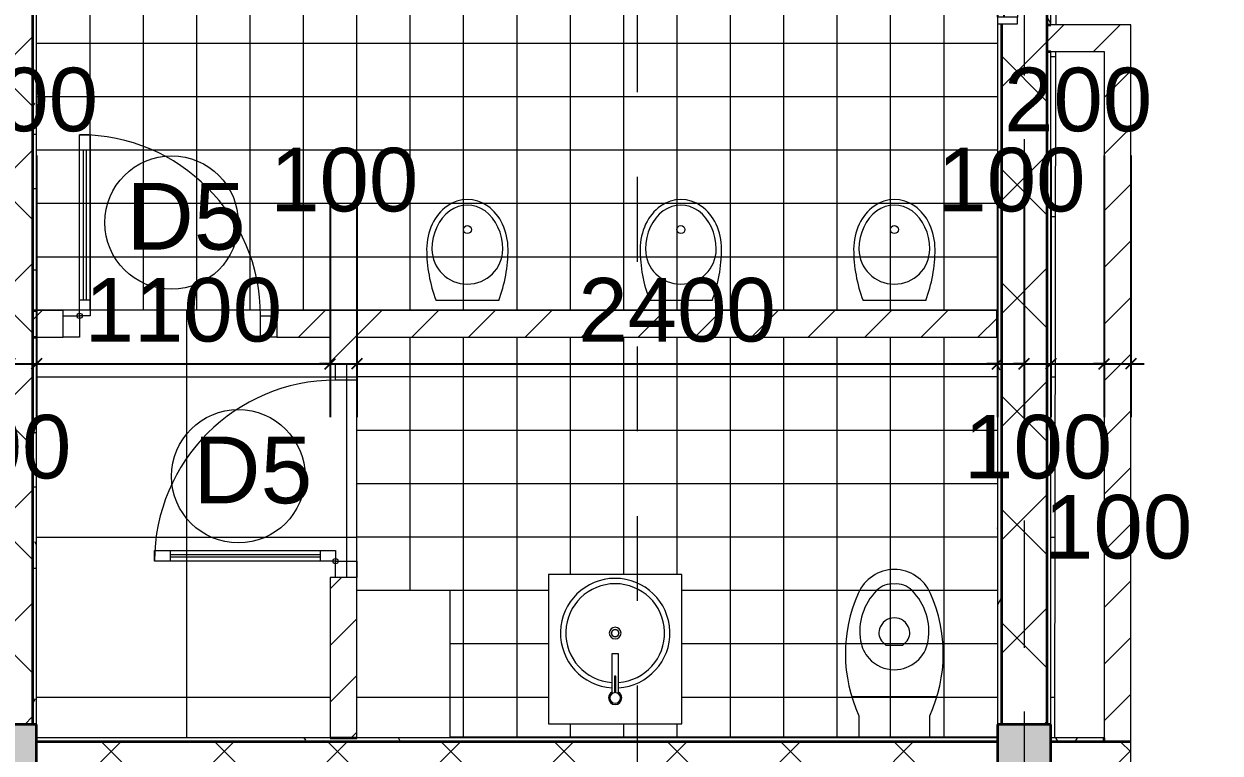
# Model space of a CAD drawing. Header units: millimetres. Extents: x -20510 to 108935, y -243239 to 20306.
# Drawn here: x 33402 to 37885, y -97158 to -94427 of the extents above; entities that cross this region are included whole.
import ezdxf

# ---------------------------------------------------------------- set-up
doc = ezdxf.new("R2010")
doc.units = ezdxf.units.MM
for name, pattern in [('Abgebrochen', [714.375, 476.25, -238.125]), ('Aligning Line', [635, 317.5, -317.5]), ('Hidden', [714.375, 476.25, -238.125])]:
    doc.linetypes.add(name, pattern=pattern)
for name, color, linetype, lineweight in [('A-ANNO-DIMS', 1, 'Continuous', 9), ('A-DOOR', 2, 'Continuous', 18), ('A-DOOR-IDEN', 3, 'Continuous', 9), ('A-FLOR', 7, 'Continuous', 9), ('A-FLOR-PATT', 8, 'Continuous', 9), ('A-GLAZ', 4, 'Continuous', 18), ('A-WALL', 7, 'Continuous', 25), ('A-WALL-PATT', 8, 'Continuous', 18), ('G-ANNO-SYMB', 6, 'Abgebrochen', 9), ('P-SANR-FIXT', 3, 'Continuous', 9), ('S-COLS', 7, 'Continuous', 25), ('S-GRID', 1, 'Continuous', 9)]:
    doc.layers.add(name, color=color, linetype=linetype, lineweight=lineweight)
doc.styles.add('Arial_2', font='arial.ttf', dxfattribs={"height": 300})
doc.styles.add('Arial_5', font='arial.ttf', dxfattribs={"height": 238.125})
doc.dimstyles.new('SecretInternalLinAngDimStyle5p4736185', dxfattribs={"dimscale": 304.8, "dimtxt": 242.94927, "dimasz": 0.130208, "dimexe": 0.656168, "dimexo": 0.0625, "dimgap": 0.260417, "dimtad": 1, "dimdec": 0, "dimrnd": 100, "dimzin": 0, "dimdsep": 46, "dimtxsty": 'Arial_5', "dimblk1": 'OBLIQUE', "dimblk2": 'OBLIQUE', "dimsah": 1, "dimcen": 0.09, "dimdle": 0.492126, "dimazin": 0, "dimtfac": 1, "dimtdec": 4, "dimtix": 1, "dimtmove": 0, "dimatfit": 3, "dimfxl": 2.624672, "dimfxlon": 1, "dimtvp": 1, "dimtolj": 1, "dimtzin": 0, "dimarcsym": 2})
doc.dimstyles.new('SecretInternalLinAngDimStyle5p4736185_1', dxfattribs={"dimscale": 304.8, "dimtxt": 242.94927, "dimasz": 0.130208, "dimexe": 0.656168, "dimexo": 0.0625, "dimgap": 0.260417, "dimtad": 1, "dimdec": 0, "dimrnd": 100, "dimzin": 0, "dimdsep": 46, "dimtxsty": 'Arial_5', "dimblk1": 'OBLIQUE', "dimblk2": 'OBLIQUE', "dimsah": 1, "dimcen": 0.09, "dimdle": 0.492126, "dimazin": 0, "dimtfac": 1, "dimtdec": 4, "dimtix": 1, "dimtmove": 2, "dimatfit": 3, "dimfxl": 2.624672, "dimfxlon": 1, "dimtvp": 1, "dimtolj": 1, "dimtzin": 0, "dimarcsym": 2})
pattern_1 = [(45, (0, -105000), (-106.066, 106.066), [])]
pattern_2 = [(0, (0, -105000), (406.4, 101.6), [33.528, -271.272, 33.528, -271.272, -1625.6]), (0, (0, -105000), (406.4, 101.6), [-609.6, 33.528, -576.072, 33.528, -271.272, -711.2]), (0, (0, -105000), (406.4, 101.6), [-1524, 33.528, -169.672, 33.528, -474.472]), (120, (152.4, -104949.2), (-291.18818, 301.15272), [33.528, -271.272, 33.528, -271.272, -1625.6]), (120, (152.4, -104949.2), (-291.18818, 301.15272), [-609.6, 33.528, -576.072, 33.528, -271.272, -711.2]), (120, (152.4, -104949.2), (-291.18818, 301.15272), [-1524, 33.528, -169.672, 33.528, -474.472]), (240, (203.2, -104746), (-115.21182, -402.75272), [33.528, -271.272, 33.528, -271.272, -1625.6]), (240, (203.2, -104746), (-115.21182, -402.75272), [-609.6, 33.528, -576.072, 33.528, -271.272, -711.2]), (240, (203.2, -104746), (-115.21182, -402.75272), [-1524, 33.528, -169.672, 33.528, -474.472])]
pattern_3 = [(45, (0, -105000), (-212.132, 212.132), []), (135, (0, -105000), (-212.132, -212.132), [])]

# ---------------------------------------------------------------- blocks, each defined once
blk = doc.blocks.new('CỬA 1 CÁNH EROWINDOW_có ô chết_ - D5_800x2200-2361260-04_MẶT BẰNG TẦNG 4')
at = {"layer": 'A-DOOR'}
for p, q in [((-339, 708), (-299, 708)), ((-339, 30), (-339, 708)), ((-299, 708), (-299, 650)), ((-299, 708), (-299, 30)), ((-299, 650), (-339, 650)), ((-324, 88), (-324, 650)), ((-314, 650), (-314, 88)), ((-299, 88), (-339, 88)), ((-400, -50), (-400, 30)), ((-400, 30), (-339, 30)), ((-339, 30), (-339, -50)), ((-299, 30), (-339, 30)), ((339, -50), (339, 30)), ((339, 30), (400, 30)), ((400, 30), (400, -50)), ((-339, -50), (-400, -50)), ((400, -50), (339, -50))]:
    blk.add_line(p, q, dxfattribs=at)
blk.add_circle((-339, 30), 10, dxfattribs=at)
blk.add_arc((-339, 30), 678, 0, 90, dxfattribs=at)
blk = doc.blocks.new('CUA SO2 CANH NHOM KINH CO O THOANG - 900X1900-2374971-04_MẶT BẰNG TẦNG 4')
at = {"layer": 'A-GLAZ', "lineweight": 9}
for p, q in [((-450, 100), (-475, 100)), ((-475, 100), (-475, 24)), ((-450, 24), (-450, 100)), ((475, 100), (450, 100)), ((450, 100), (450, 24)), ((475, 24), (475, 100)), ((-475, 24), (-450, 24)), ((450, 24), (-450, 24)), ((450, 24), (475, 24))]:
    blk.add_line(p, q, dxfattribs=at)
at = {"layer": 'A-GLAZ', "lineweight": 25}
for p, q in [((-374, 100), (-450, 100)), ((-374, 75), (-374, 100)), ((0, 100), (-76, 100)), ((-76, 100), (-76, 75)), ((76, 100), (0, 100)), ((0, 100), (0, 75)), ((0, 75), (0, 100)), ((76, 75), (76, 100)), ((450, 100), (374, 100)), ((374, 100), (374, 75)), ((-450, 75), (-374, 75)), ((-76, 75), (0, 75)), ((0, 75), (76, 75)), ((374, 75), (450, 75))]:
    blk.add_line(p, q, dxfattribs=at)
at = {"layer": 'A-GLAZ'}
for p, q in [((-374, 100), (-76, 100)), ((-374, 90), (-76, 90)), ((-374, 85), (-374, 90)), ((-76, 90), (-76, 85)), ((76, 100), (374, 100)), ((76, 90), (374, 90)), ((76, 85), (76, 90)), ((374, 90), (374, 85)), ((-76, 85), (-374, 85)), ((-76, 75), (-374, 75)), ((374, 85), (76, 85)), ((374, 75), (76, 75)), ((-76, 5), (-374, 5)), ((-374, 5), (-374, 0)), ((-374, 0), (-76, 0)), ((-76, 0), (-76, 5)), ((374, 5), (76, 5)), ((76, 5), (76, 0)), ((76, 0), (374, 0)), ((374, 0), (374, 5))]:
    blk.add_line(p, q, dxfattribs=at)
blk = doc.blocks.new('M_Concrete-Rectangular-Column - COT200X250-2391840-04_MẶT BẰNG TẦNG 4')
at = {"layer": 'S-COLS', "lineweight": 35}
blk.add_hatch(color=256, dxfattribs=at).paths.add_polyline_path([(100, -125), (100, 125), (-100, 125), (-100, -125)])
for p, q in [((100, 125), (-100, 125)), ((-100, 125), (-100, -125)), ((100, -125), (100, 125)), ((-100, -125), (100, -125))]:
    blk.add_line(p, q, dxfattribs=at)
blk = doc.blocks.new('xi bet 2 - 540 x 360mm-820673-04_MẶT BẰNG TẦNG 4')
at = {"layer": 'P-SANR-FIXT'}
for p, q in [((132.5, 0), (-132.5, 0)), ((-132.5, 0), (-132.5, -79.9)), ((132.5, -79.9), (132.5, 0)), ((-159.2, -150.5), (159.2, -150.5)), ((-43.1, -355.1), (-30.8, -342.8)), ((-30.8, -342.8), (30.8, -342.8)), ((30.8, -342.8), (43.1, -355.1))]:
    blk.add_line(p, q, dxfattribs=at)
for centre, radius, start, end in [((375, -312.7), 558.4, 155.3545, 203.7969), ((-375, -312.7), 558.4, 336.2031, 24.6455), ((0, -380.4), 128.2, 89.9985, 170.9061), ((0, -380.4), 128.2, 42.4453, 90.0015), ((0, -380.4), 128.2, 9.0939, 42.4453), ((-7.8, -390.5), 50, 135, 197.1865), ((7.8, -390.5), 50, 342.8171, 45), ((90.5, -394.9), 219.9, 170.9061, 224.3974), ((-90.5, -394.9), 219.9, 315.6026, 9.0939), ((0, -388.1), 58.1, 197.1865, 342.8171), ((1.4, -477.5), 150, 203.7969, 269.4689), ((-8.3, -491.7), 81.6, 224.3974, 275.8355), ((-1.4, -477.5), 150, 270.5311, 336.2031), ((8.3, -491.7), 81.6, 264.1645, 315.6026)]:
    blk.add_arc(centre, radius, start, end, dxfattribs=at)
blk = doc.blocks.new('tieu nam2 - tieu nam2-818435-04_MẶT BẰNG TẦNG 4')
at = {"layer": 'P-SANR-FIXT'}
blk.add_line((-117.4, -2.6), (117.4, -2.6), dxfattribs=at)
blk.add_circle((0, -268.3), 15, dxfattribs=at)
for centre, start, end in [((392.4, -195), 159.3261, 180), ((-392.4, -195), 360, 20.6739)]:
    blk.add_arc(centre, 544.9, start, end, dxfattribs=at)
for major_axis, ratio, start_param, end_param in [((-132.5, 0), 0.987707, 3.141593, 6.283185), ((0, 186.2), 0.819068, 1.570796, 4.712389), ((0, 165), 0.80303, 1.570796, 4.712389)]:
    blk.add_ellipse((0, -195), major_axis=major_axis, ratio=ratio, start_param=start_param, end_param=end_param, dxfattribs=at)
blk = doc.blocks.new('chau rua tay2 - chau rua tay2-V10-04_MẶT BẰNG TẦNG 4')
at = {"layer": 'P-SANR-FIXT'}
for p, q in [((274.8, 0), (-225.2, 0)), ((-225.2, 0), (-225.2, -560)), ((274.8, -560), (274.8, 0)), ((12.8, -112.3), (12.8, -263)), ((21.8, -116.1), (21.8, -179.3)), ((27.8, -179.3), (27.8, -116.1)), ((36.8, -263), (36.8, -112.3)), ((21.8, -179.3), (27.8, -179.3)), ((12.8, -263), (36.8, -263)), ((-225.2, -560), (274.8, -560))]:
    blk.add_line(p, q, dxfattribs=at)
blk.add_circle((24.8, -340), 13.7, dxfattribs=at)
for centre, radius, start, end in [((24.8, -97.3), 25, 360, 180), ((24.8, -97.3), 20, 360, 180), ((24.8, -97.3), 25, 180, 239.8364), ((24.8, -97.3), 20, 180, 360), ((24.8, -97.3), 25, 300.1636, 360), ((24.8, -340), 205, 93.5137, 86.7305), ((24.8, -340), 185, 93.8341, 86.2159), ((24.8, -340), 22, 360, 180), ((24.8, -340), 22, 180, 360), ((24.8, -340), 13.7, 0, 180), ((24.8, -340), 13.7, 180, 0)]:
    blk.add_arc(centre, radius, start, end, dxfattribs=at)
blk = doc.blocks.new('KÝ HIEU CUA ĐI - KÝ HIEU CUA ĐI-1233-04_MẶT BẰNG TẦNG 4')
at = {"layer": 'A-DOOR-IDEN'}
blk.add_circle((0.059, -0.208), 2.5, dxfattribs=at)
blk = doc.blocks.new('_Oblique')
at = {"color": 0, "linetype": 'ByBlock', "lineweight": -2}
blk.add_line((-0.5, -0.5), (0.5, 0.5), dxfattribs=at)
blk = doc.blocks.new('DIMBLOCK196-04_MẶT BẰNG TẦNG 4')
at = {"layer": 'A-ANNO-DIMS', "color": 0, "lineweight": -2, "transparency": 16777216}
for p, q in [((33250, -94919.1), (33250, -95900)), ((33350, -94919.1), (33350, -95900)), ((33250, -95700), (33210.3, -95700)), ((33250, -95700), (33350, -95700)), ((33350, -95700), (33389.7, -95700))]:
    blk.add_line(p, q, dxfattribs=at)
at = {"layer": 'Defpoints', "color": 0, "transparency": 16777216}
for p in [(33250, -94900), (33350, -94900), (33350, -95700)]:
    blk.add_point(p, dxfattribs=at)
at = {"layer": 'A-ANNO-DIMS', "color": 0, "lineweight": -2, "transparency": 16777216, "xscale": 39.6875, "yscale": 39.6875, "zscale": 39.6875}
blk.add_blockref('_Oblique', (33250, -95700), dxfattribs=at)
at = {"layer": 'A-ANNO-DIMS', "color": 0, "lineweight": -2, "transparency": 16777216, "xscale": 39.6875, "yscale": 39.6875, "zscale": 39.6875, "rotation": 180}
blk.add_blockref('_Oblique', (33350, -95700), dxfattribs=at)
at = {"layer": 'A-ANNO-DIMS', "color": 0, "transparency": 16777216, "insert": (33025.3, -95890.9), "char_height": 238.12, "width": 659.327, "attachment_point": 1, "line_spacing_factor": 0.941778, "style": 'Arial_5'}
blk.add_mtext('\\A1;100', dxfattribs=at)
blk = doc.blocks.new('DIMBLOCK197-04_MẶT BẰNG TẦNG 4')
at = {"layer": 'A-ANNO-DIMS', "color": 0, "lineweight": -2, "transparency": 16777216}
for p, q in [((33350, -94919.1), (33350, -95900)), ((33450, -94919.1), (33450, -95900)), ((33350, -95700), (33310.3, -95700)), ((33350, -95700), (33450, -95700)), ((33450, -95700), (33489.7, -95700))]:
    blk.add_line(p, q, dxfattribs=at)
at = {"layer": 'Defpoints', "color": 0, "transparency": 16777216}
for p in [(33350, -94900), (33450, -94900), (33450, -95700)]:
    blk.add_point(p, dxfattribs=at)
at = {"layer": 'A-ANNO-DIMS', "color": 0, "lineweight": -2, "transparency": 16777216, "xscale": 39.6875, "yscale": 39.6875, "zscale": 39.6875}
blk.add_blockref('_Oblique', (33350, -95700), dxfattribs=at)
at = {"layer": 'A-ANNO-DIMS', "color": 0, "lineweight": -2, "transparency": 16777216, "xscale": 39.6875, "yscale": 39.6875, "zscale": 39.6875, "rotation": 180}
blk.add_blockref('_Oblique', (33450, -95700), dxfattribs=at)
at = {"layer": 'A-ANNO-DIMS', "color": 0, "transparency": 16777216, "insert": (33125.3, -94590.9), "char_height": 238.12, "width": 659.327, "attachment_point": 1, "line_spacing_factor": 0.941778, "style": 'Arial_5'}
blk.add_mtext('\\A1;100', dxfattribs=at)
blk = doc.blocks.new('DIMBLOCK198-04_MẶT BẰNG TẦNG 4')
at = {"layer": 'A-ANNO-DIMS', "color": 0, "lineweight": -2, "transparency": 16777216}
for p, q in [((33450, -94919.1), (33450, -95900)), ((34550, -94919.1), (34550, -95900)), ((33300, -95700), (34700, -95700))]:
    blk.add_line(p, q, dxfattribs=at)
at = {"layer": 'Defpoints', "color": 0, "transparency": 16777216}
for p in [(33450, -94900), (34550, -94900), (34550, -95700)]:
    blk.add_point(p, dxfattribs=at)
at = {"layer": 'A-ANNO-DIMS', "color": 0, "lineweight": -2, "transparency": 16777216, "xscale": 39.6875, "yscale": 39.6875, "zscale": 39.6875, "rotation": 180}
blk.add_blockref('_Oblique', (33450, -95700), dxfattribs=at)
at = {"layer": 'A-ANNO-DIMS', "color": 0, "lineweight": -2, "transparency": 16777216, "xscale": 39.6875, "yscale": 39.6875, "zscale": 39.6875}
blk.add_blockref('_Oblique', (34550, -95700), dxfattribs=at)
at = {"layer": 'A-ANNO-DIMS', "color": 0, "transparency": 16777216, "insert": (34000, -95499), "char_height": 238.12, "width": 879.103, "attachment_point": 5, "style": 'Arial_5'}
blk.add_mtext('\\A1;1100', dxfattribs=at)
blk = doc.blocks.new('DIMBLOCK199-04_MẶT BẰNG TẦNG 4')
at = {"layer": 'A-ANNO-DIMS', "color": 0, "lineweight": -2, "transparency": 16777216}
for p, q in [((34550, -94919.1), (34550, -95900)), ((34650, -94919.1), (34650, -95900)), ((34550, -95700), (34510.3, -95700)), ((34550, -95700), (34650, -95700)), ((34650, -95700), (34689.7, -95700))]:
    blk.add_line(p, q, dxfattribs=at)
at = {"layer": 'Defpoints', "color": 0, "transparency": 16777216}
for p in [(34550, -94900), (34650, -94900), (34650, -95700)]:
    blk.add_point(p, dxfattribs=at)
at = {"layer": 'A-ANNO-DIMS', "color": 0, "lineweight": -2, "transparency": 16777216, "xscale": 39.6875, "yscale": 39.6875, "zscale": 39.6875}
blk.add_blockref('_Oblique', (34550, -95700), dxfattribs=at)
at = {"layer": 'A-ANNO-DIMS', "color": 0, "lineweight": -2, "transparency": 16777216, "xscale": 39.6875, "yscale": 39.6875, "zscale": 39.6875, "rotation": 180}
blk.add_blockref('_Oblique', (34650, -95700), dxfattribs=at)
at = {"layer": 'A-ANNO-DIMS', "color": 0, "transparency": 16777216, "insert": (34325.3, -94890.9), "char_height": 238.12, "width": 659.327, "attachment_point": 1, "line_spacing_factor": 0.941778, "style": 'Arial_5'}
blk.add_mtext('\\A1;100', dxfattribs=at)
blk = doc.blocks.new('DIMBLOCK200-04_MẶT BẰNG TẦNG 4')
at = {"layer": 'A-ANNO-DIMS', "color": 0, "lineweight": -2, "transparency": 16777216}
for p, q in [((34650, -94919.1), (34650, -95900)), ((37050, -94919.1), (37050, -95900)), ((34500, -95700), (37200, -95700))]:
    blk.add_line(p, q, dxfattribs=at)
at = {"layer": 'Defpoints', "color": 0, "transparency": 16777216}
for p in [(34650, -94900), (37050, -94900), (37050, -95700)]:
    blk.add_point(p, dxfattribs=at)
at = {"layer": 'A-ANNO-DIMS', "color": 0, "lineweight": -2, "transparency": 16777216, "xscale": 39.6875, "yscale": 39.6875, "zscale": 39.6875, "rotation": 180}
blk.add_blockref('_Oblique', (34650, -95700), dxfattribs=at)
at = {"layer": 'A-ANNO-DIMS', "color": 0, "lineweight": -2, "transparency": 16777216, "xscale": 39.6875, "yscale": 39.6875, "zscale": 39.6875}
blk.add_blockref('_Oblique', (37050, -95700), dxfattribs=at)
at = {"layer": 'A-ANNO-DIMS', "color": 0, "transparency": 16777216, "insert": (35850, -95499), "char_height": 238.12, "width": 879.103, "attachment_point": 5, "style": 'Arial_5'}
blk.add_mtext('\\A1;2400', dxfattribs=at)
blk = doc.blocks.new('DIMBLOCK201-04_MẶT BẰNG TẦNG 4')
at = {"layer": 'A-ANNO-DIMS', "color": 0, "lineweight": -2, "transparency": 16777216}
for p, q in [((37050, -94919.1), (37050, -95900)), ((37150, -94919.1), (37150, -95900)), ((37050, -95700), (37010.3, -95700)), ((37050, -95700), (37150, -95700)), ((37150, -95700), (37189.7, -95700))]:
    blk.add_line(p, q, dxfattribs=at)
at = {"layer": 'Defpoints', "color": 0, "transparency": 16777216}
for p in [(37050, -94900), (37150, -94900), (37150, -95700)]:
    blk.add_point(p, dxfattribs=at)
at = {"layer": 'A-ANNO-DIMS', "color": 0, "lineweight": -2, "transparency": 16777216, "xscale": 39.6875, "yscale": 39.6875, "zscale": 39.6875}
blk.add_blockref('_Oblique', (37050, -95700), dxfattribs=at)
at = {"layer": 'A-ANNO-DIMS', "color": 0, "lineweight": -2, "transparency": 16777216, "xscale": 39.6875, "yscale": 39.6875, "zscale": 39.6875, "rotation": 180}
blk.add_blockref('_Oblique', (37150, -95700), dxfattribs=at)
at = {"layer": 'A-ANNO-DIMS', "color": 0, "transparency": 16777216, "insert": (36825.3, -94890.9), "char_height": 238.12, "width": 659.327, "attachment_point": 1, "line_spacing_factor": 0.941778, "style": 'Arial_5'}
blk.add_mtext('\\A1;100', dxfattribs=at)
blk = doc.blocks.new('DIMBLOCK202-04_MẶT BẰNG TẦNG 4')
at = {"layer": 'A-ANNO-DIMS', "color": 0, "lineweight": -2, "transparency": 16777216}
for p, q in [((37150, -94919.1), (37150, -95900)), ((37250, -94919.1), (37250, -95900)), ((37150, -95700), (37110.3, -95700)), ((37150, -95700), (37250, -95700)), ((37250, -95700), (37289.7, -95700))]:
    blk.add_line(p, q, dxfattribs=at)
at = {"layer": 'Defpoints', "color": 0, "transparency": 16777216}
for p in [(37150, -94900), (37250, -94900), (37250, -95700)]:
    blk.add_point(p, dxfattribs=at)
at = {"layer": 'A-ANNO-DIMS', "color": 0, "lineweight": -2, "transparency": 16777216, "xscale": 39.6875, "yscale": 39.6875, "zscale": 39.6875}
blk.add_blockref('_Oblique', (37150, -95700), dxfattribs=at)
at = {"layer": 'A-ANNO-DIMS', "color": 0, "lineweight": -2, "transparency": 16777216, "xscale": 39.6875, "yscale": 39.6875, "zscale": 39.6875, "rotation": 180}
blk.add_blockref('_Oblique', (37250, -95700), dxfattribs=at)
at = {"layer": 'A-ANNO-DIMS', "color": 0, "transparency": 16777216, "insert": (36925.3, -95890.9), "char_height": 238.12, "width": 659.327, "attachment_point": 1, "line_spacing_factor": 0.941778, "style": 'Arial_5'}
blk.add_mtext('\\A1;100', dxfattribs=at)
blk = doc.blocks.new('DIMBLOCK203-04_MẶT BẰNG TẦNG 4')
at = {"layer": 'A-ANNO-DIMS', "color": 0, "lineweight": -2, "transparency": 16777216}
for p, q in [((37250, -94919.1), (37250, -95900)), ((37450, -94919.1), (37450, -95900)), ((37100, -95700), (37600, -95700))]:
    blk.add_line(p, q, dxfattribs=at)
at = {"layer": 'Defpoints', "color": 0, "transparency": 16777216}
for p in [(37250, -94900), (37450, -94900), (37450, -95700)]:
    blk.add_point(p, dxfattribs=at)
at = {"layer": 'A-ANNO-DIMS', "color": 0, "lineweight": -2, "transparency": 16777216, "xscale": 39.6875, "yscale": 39.6875, "zscale": 39.6875, "rotation": 180}
blk.add_blockref('_Oblique', (37250, -95700), dxfattribs=at)
at = {"layer": 'A-ANNO-DIMS', "color": 0, "lineweight": -2, "transparency": 16777216, "xscale": 39.6875, "yscale": 39.6875, "zscale": 39.6875}
blk.add_blockref('_Oblique', (37450, -95700), dxfattribs=at)
at = {"layer": 'A-ANNO-DIMS', "color": 0, "transparency": 16777216, "insert": (37075.3, -94590.9), "char_height": 238.12, "width": 659.327, "attachment_point": 1, "line_spacing_factor": 0.941778, "style": 'Arial_5'}
blk.add_mtext('\\A1;200', dxfattribs=at)
blk = doc.blocks.new('DIMBLOCK204-04_MẶT BẰNG TẦNG 4')
at = {"layer": 'A-ANNO-DIMS', "color": 0, "lineweight": -2, "transparency": 16777216}
for p, q in [((37450, -94919.1), (37450, -95900)), ((37550, -94919.1), (37550, -95900)), ((37450, -95700), (37410.3, -95700)), ((37450, -95700), (37550, -95700)), ((37550, -95700), (37589.7, -95700))]:
    blk.add_line(p, q, dxfattribs=at)
at = {"layer": 'Defpoints', "color": 0, "transparency": 16777216}
for p in [(37450, -94900), (37550, -94900), (37550, -95700)]:
    blk.add_point(p, dxfattribs=at)
at = {"layer": 'A-ANNO-DIMS', "color": 0, "lineweight": -2, "transparency": 16777216, "xscale": 39.6875, "yscale": 39.6875, "zscale": 39.6875}
blk.add_blockref('_Oblique', (37450, -95700), dxfattribs=at)
at = {"layer": 'A-ANNO-DIMS', "color": 0, "lineweight": -2, "transparency": 16777216, "xscale": 39.6875, "yscale": 39.6875, "zscale": 39.6875, "rotation": 180}
blk.add_blockref('_Oblique', (37550, -95700), dxfattribs=at)
at = {"layer": 'A-ANNO-DIMS', "color": 0, "transparency": 16777216, "insert": (37225.3, -96190.9), "char_height": 238.12, "width": 659.327, "attachment_point": 1, "line_spacing_factor": 0.941778, "style": 'Arial_5'}
blk.add_mtext('\\A1;100', dxfattribs=at)

msp = doc.modelspace()

# ---------------------------------------------------------------- hatches: boundary and pattern name
at = {"layer": 'A-FLOR-PATT'}
h = msp.add_hatch(dxfattribs=at)
h.set_pattern_fill('FP_6', color=256, style=0, pattern_type=2)
h.set_pattern_definition([(0.0043, (16612.5, -97550.4), (-0.045, 600), []), (90.004, (16612.5, -97550.4), (-600, -0.042), [])])
h.paths.add_polyline_path([(450, -105100.9), (825, -105100.8), (825, -104951), (650, -104951), (650, -105100), (450, -105100), (450, -104900), (574, -104900), (574, -104750), (450, -104750), (450, -105100)])
h.paths.add_polyline_path([(1925, -105100.8), (2025, -105100.7), (2025, -105001), (1925, -105001)])
h.paths.add_polyline_path([(3125, -105100.7), (3225, -105100.7), (3225, -105001), (3125, -105001)])
h.paths.add_polyline_path([(4250, -105100.6), (11550, -105100), (11550, -99700), (8150, -99700), (8150, -99750), (7950, -99750), (7950, -99700), (7270, -99700), (7270, -99500), (12580, -99500), (12580, -99700), (11750, -99700), (11750, -104900), (22350, -104900), (22350, -99700), (22250, -99700), (22250, -99500), (23080, -99500), (23080, -99700), (22550, -99700), (22550, -104900), (25950, -104900), (25950, -99700), (24080, -99700), (24080, -99500), (31170, -99500), (31170, -99700), (29750, -99700), (29750, -99750), (29550, -99750), (29550, -99700), (26150, -99700), (26150, -105099), (32150, -105098.5), (32150, -105006), (32250, -105006), (32251.1, -105098.5), (33450, -105098.4), (33450, -105006), (33550, -105006), (33550, -104901), (37250, -104900), (37250, -104750), (37025, -104750), (37025, -104650), (37050, -104650), (37050, -101600), (37150, -101600), (37150, -102450), (37254.9, -102450), (37260.1, -99700), (37250, -99700), (37250, -99750), (37050, -99750), (37050, -99700), (33450, -99700), (33450, -99750), (33250, -99750), (33250, -99700), (32570, -99700), (32570, -99500), (37050, -99500), (37050, -97300), (33220, -97300), (33220, -97100), (33250, -97100), (33249.6, -94962.3), (33229.6, -94959.1), (33218.4, -94955.4), (33204.2, -94946.2), (33198.9, -94942), (33189.7, -94931.5), (33179.7, -94912.4), (33176.2, -94900.8), (33175.2, -94881.6), (33178.7, -94864.4), (33184.8, -94850.1), (33194.5, -94837.3), (33205.5, -94827), (33218.9, -94818.1), (33218.9, -93025.5), (33250, -93025.5), (33250, -90200), (29750, -90200), (29750, -93701.8), (29781.1, -93694.4), (30299.2, -93452.8), (30346.5, -93258.4), (30478.5, -93541.6), (30525.8, -93347.2), (31075, -93091.1), (31075, -93095.7), (31094.6, -93091.1), (31094.6, -93093.6), (31105.3, -93091.1), (31105.3, -94819.4), (31123.5, -94831.6), (31135.5, -94845.3), (31143.7, -94858.9), (31147.7, -94877.9), (31148.6, -94897.5), (31142.7, -94915.7), (31133.9, -94933), (31119.1, -94947.4), (31102.8, -94955.6), (31090, -94960.8), (31074.6, -94961.5), (31053.8, -94959), (31043.9, -94955.6), (31025.7, -94943.4), (31013.7, -94929.7), (31005.5, -94916.1), (31000.6, -94900), (29823, -94900), (29819.5, -94916.1), (29809.4, -94932.8), (29795.4, -94947.1), (29779.1, -94956.8), (29765.8, -94960.5), (29750, -94961.5), (29750, -97100), (32220, -97100), (32220, -97300), (29540, -97300), (29540, -97100), (29550, -97100), (29550, -91900), (23000, -91900), (23000, -92900), (22550, -92900), (22550, -97100), (25950, -97100), (25950, -97050), (26150, -97050), (26150, -97100), (28540, -97100), (28540, -97300), (22340, -97300), (22340, -97100), (22350, -97100), (22350, -92900), (19900, -92900), (19900, -91900), (15350, -91900), (15350, -97100), (18750, -97100), (18750, -97050), (18950, -97050), (18950, -97100), (21340, -97100), (21340, -97300), (15140, -97300), (15140, -97100), (15150, -97100), (15150, -91900), (8150, -91900), (8150, -97100), (11550, -97100), (11550, -97050), (11750, -97050), (11750, -97100), (14140, -97100), (14140, -97300), (6270, -97300), (6270, -97100), (7950, -97100), (7949.6, -94962.3), (7929.6, -94959.1), (7918.4, -94955.4), (7907.3, -94948.4), (7898.9, -94942), (7889.7, -94931.5), (7879.7, -94912.4), (7876.1, -94900), (7875.2, -94881.6), (7878.7, -94864.4), (7884.8, -94850.1), (7894.5, -94837.3), (7905.5, -94827), (7918.9, -94818.1), (7918.9, -93025.5), (7950, -93025.5), (7950, -90200), (4450, -90200), (4450, -97100), (5270, -97100), (5270, -97300), (450, -97300), (450, -97050), (650, -97050), (650, -97100), (4250, -97100), (4250, -91700.8), (4225, -91700.8), (4225, -91899), (675, -91899), (675, -92150), (650, -92150), (650, -94700), (450, -94700), (450, -96200), (-4025.9, -96200), (-4050, -100600), (450, -100600), (450, -102100), (650, -102100), (650, -104650), (675, -104650), (675, -104851), (925, -104851), (925, -104901), (4225, -104901), (4225, -104956), (4250, -104956), (4250, -105100)])
h.paths.add_polyline_path([(34550, -105098.3), (34650, -105098.3), (34650, -105001), (34550, -105001)])
h.paths.add_polyline_path([(35750, -105098.2), (35850, -105098.2), (35850, -105001), (35750, -105001)])
h.paths.add_polyline_path([(36950, -105098.2), (37050, -105098.1), (37050, -105000), (36950, -105000)])
h.paths.add_polyline_path([(37250.8, -104650), (37252.5, -103750), (37250, -103750), (37250, -104650)])
h.paths.add_polyline_path([(37252.7, -103650), (37252.9, -103550), (37150, -103550), (37150, -103650), (37250, -103650)])
h.paths.add_polyline_path([(450, -103650), (550, -103650), (550, -103550), (450, -103550), (450, -103625.1)])
h.paths.add_polyline_path([(37250, -103450), (37253.1, -103450), (37254.7, -102550), (37250, -102550), (37250, -102750.1)])
h.paths.add_polyline_path([(450, -103450), (450, -103450), (450, -102750.1)])
h.paths.add_polyline_path([(450, -102450), (550, -102450), (550, -102200), (450, -102200), (450, -102450)])
h.paths.add_polyline_path([(4450, -99750), (4250, -99750), (4250, -99700), (650, -99700), (650, -99750), (450, -99750), (450, -99500), (5870, -99500), (5870, -99700), (4450, -99700)])
h.paths.add_polyline_path([(18950, -99750), (18750, -99750), (18750, -99700), (15350, -99700), (15350, -99750), (15150, -99750), (15150, -99700), (13980, -99700), (13980, -99500), (20850, -99500), (20850, -99700), (18950, -99700)])
h.paths.add_polyline_path([(37250, -99500), (37260.4, -99500), (37264.5, -97300), (37250, -97300), (37250, -99249.9)])
h.paths.add_polyline_path([(37255.3, -97100), (37264.9, -97100), (37269.7, -94530), (37250, -94530), (37250, -97100)])
h.paths.add_polyline_path([(35110.6, -97100), (37050, -97100), (37050, -97097.4), (35000, -97097.4), (35000, -96548.3), (34650, -96548.3), (34650, -97100), (35000.7, -97100)])
h.paths.add_polyline_path([(34084, -97100), (34550, -97100), (34550, -96500), (34650, -96500), (34650, -95700), (34550, -95700), (34550, -95600), (34350, -95600), (34350, -95500), (37050, -95500), (37050, -95498.3), (33450, -95498.3), (33450.7, -95500), (33550, -95500), (33550, -95600), (33450, -95600), (33450, -97100)])
h.paths.add_polyline_path([(6625.4, -94962.3), (6603.7, -94958.8), (6589.2, -94952.6), (6578, -94945), (6567.3, -94934), (6558, -94919.4), (6553.1, -94905.6), (6550.7, -94887.5), (6552.7, -94870.1), (6559.3, -94854.2), (6569.7, -94838.2), (6580.4, -94828.6), (6594.7, -94819.2), (6594.7, -93025.5), (6656.1, -93025.5), (6656.9, -94819.6), (6672.8, -94830), (6683.5, -94841), (6692.8, -94855.6), (6697.7, -94869.4), (6700.1, -94887.5), (6698.1, -94904.9), (6691.5, -94920.8), (6681.1, -94936.8), (6674, -94943.8), (6655.8, -94955.8), (6641, -94960.5), (6634, -94961.3)])
h.paths.add_polyline_path([(31925.4, -94962.3), (31903.7, -94958.8), (31889.2, -94952.6), (31878, -94945), (31867.3, -94934), (31858, -94919.4), (31853.1, -94905.6), (31850.7, -94887.5), (31852.7, -94870.1), (31859.3, -94854.2), (31869.7, -94838.2), (31880.4, -94828.6), (31894.7, -94819.2), (31894.7, -93025.5), (31956.1, -93025.5), (31956.9, -94819.6), (31972.8, -94830), (31983.5, -94841), (31992.8, -94855.6), (31997.7, -94869.4), (32000.1, -94887.5), (31998.1, -94904.9), (31991.5, -94920.8), (31981.1, -94936.8), (31974, -94943.8), (31955.8, -94955.8), (31941, -94960.5)])
h.paths.add_polyline_path([(550, -94600), (550, -94350), (450, -94350), (450, -94600)])
h.paths.add_polyline_path([(37269.9, -94430), (37275, -91699.9), (37250, -91700), (37250, -94430), (37255.3, -94430)])
h.paths.add_polyline_path([(550, -93250), (550, -93150), (450, -93150), (450, -93250)])
h.paths.add_polyline_path([(450, -93050), (450, -93050), (450, -92249.6)])
h.paths.add_polyline_path([(575, -92050), (575, -91900), (450, -91900), (450, -91700), (650, -91700), (650, -91799), (825, -91799), (825, -91699.3), (450, -91700), (450, -92050)])
h.paths.add_polyline_path([(3125, -91799), (3225, -91799), (3225, -91700.3), (3125, -91700.3)])
h.paths.add_polyline_path([(2025, -91799), (2025, -91699.8), (1925, -91699.8), (1925, -91799)])
h.paths.add_polyline_path([(9374.5, -91700), (29550, -91699.1), (29550, -91699.1), (8150, -91698.3), (8150, -91700), (8838, -91700)])
h.paths.add_polyline_path([(4250, -91699.9), (4250, -90000), (4250, -90000), (4250, -91699.9)])
h = msp.add_hatch(dxfattribs=at)
h.set_pattern_fill('FP_4', color=256, style=0, pattern_type=2)
h.set_pattern_definition([(180, (35250, -93698.7), (-2e-14, -200), []), (270, (35250, -93698.7), (200, 1e-14), [])])
h.paths.add_polyline_path([(37017, -95498.3), (37050, -95498.3), (37050, -91900), (33450, -91900), (33450, -92060.9), (34010, -92060.9), (34010, -92560.9), (33450, -92560.9), (33450, -93134.4), (34010, -93134.4), (34010, -93634.4), (33450, -93634.4), (33450, -95498.3), (36063.8, -95498.3)])
h = msp.add_hatch(dxfattribs=at)
h.set_pattern_fill('FP_5', color=256, style=0, pattern_type=2)
h.set_pattern_definition([(0, (35850, -96347.82), (0, 200), []), (90, (35850, -96347.82), (-200, 1e-14), [])])
h.paths.add_polyline_path([(35000, -97097.4), (37050, -97097.4), (37050, -95600), (34650, -95600), (34650, -96548.3), (35000, -96548.3)])
h.paths.add_polyline_path([(35587.2, -97048.3), (35368, -97048.3), (35368, -96488.3), (35868, -96488.3), (35868, -97048.3), (35706.4, -97048.3)])
at = {"layer": 'A-WALL-PATT', "lineweight": 9}
h = msp.add_hatch(dxfattribs=at)
h.set_pattern_fill('FP_3', color=256, style=0, pattern_type=2)
h.set_pattern_definition(pattern_3)
h.paths.add_polyline_path([(33266.6, -97050), (33435, -97050), (33434.5, -91900), (33265, -91900), (33265, -97050)])
h.paths.add_polyline_path([(33435, -91700), (33435, -90200), (33265, -90200), (33265, -91700), (33433.3, -91700)])
h = msp.add_hatch(dxfattribs=at)
h.set_pattern_fill('FP_2', color=256, style=0, pattern_type=2)
h.set_pattern_definition(pattern_2)
h.paths.add_polyline_path([(33450, -97050), (33450, -95600), (33435, -95600), (33435.5, -97050)])
h.paths.add_polyline_path([(33435, -95500), (33450, -95500), (33450, -91900), (33435, -91900), (33435, -95312.2)])
h.paths.add_polyline_path([(33435, -91700), (33450, -91700), (33450, -90200), (33435, -90200), (33435, -91374.5)])
h = msp.add_hatch(dxfattribs=at)
h.set_pattern_fill('FP_2', color=256, style=0, pattern_type=2)
h.set_pattern_definition(pattern_2)
h.paths.add_polyline_path([(37064.7, -97050), (37065, -97050), (37065, -94427), (37050, -94427), (37050, -97050), (37064.5, -97050)])
h.paths.add_polyline_path([(37050.2, -93477), (37065, -93477), (37065, -93257), (37050, -93257), (37050, -93477)])
h.paths.add_polyline_path([(37065, -92307), (37065, -91900), (37050, -91900), (37050.9, -92307), (37062.6, -92307)])
h = msp.add_hatch(dxfattribs=at)
h.set_pattern_fill('FP_3', color=256, style=0, pattern_type=2)
h.set_pattern_definition(pattern_3)
h.paths.add_polyline_path([(37235, -97050), (37235, -91900), (37065, -91900), (37065, -92307), (37126, -92307), (37126, -92332), (37075, -92332), (37075, -93232), (37126, -93232), (37126, -93257), (37065, -93257), (37065, -93477), (37126, -93477), (37126, -93502), (37075, -93502), (37075, -94402), (37126, -94402), (37126, -94427), (37065, -94427), (37065, -97050), (37068.3, -97050)])
h.paths.add_polyline_path([(37150, -94326), (37145, -94326), (37145, -94028), (37150, -94028), (37150, -94218.4)])
h.paths.add_polyline_path([(37150, -93876), (37145, -93876), (37145, -93578), (37150, -93578)])
h.paths.add_polyline_path([(37146.2, -93156), (37145, -93156), (37145, -92858), (37150, -92858), (37149.4, -93156)])
h.paths.add_polyline_path([(37145, -92706), (37145, -92408), (37150, -92408), (37150, -92706)])
h = msp.add_hatch(dxfattribs=at)
h.set_pattern_fill('FP_2', color=256, style=0, pattern_type=2)
h.set_pattern_definition(pattern_2)
h.paths.add_polyline_path([(37249.7, -97050), (37250, -97050), (37250, -94530), (37235, -94530), (37235, -97050)])
h.paths.add_polyline_path([(37235, -94430), (37250, -94430), (37250, -91900), (37235, -91900), (37235, -94218.4)])
h = msp.add_hatch(dxfattribs=at)
h.set_pattern_fill('FP_1', color=256, style=0, pattern_type=2)
h.set_pattern_definition(pattern_1)
h.paths.add_polyline_path([(37250, -94530), (37450, -94530), (37450, -94430), (37235, -94430), (37235, -94530)])
h = msp.add_hatch(dxfattribs=at)
h.set_pattern_fill('FP_1', color=256, style=0, pattern_type=2)
h.set_pattern_definition(pattern_1)
h.paths.add_polyline_path([(37550, -97115), (37550, -94430), (37450, -94430), (37450, -97115), (37493.6, -97115)])
h = msp.add_hatch(dxfattribs=at)
h.set_pattern_fill('FP_1', color=256, style=0, pattern_type=2)
h.set_pattern_definition(pattern_1)
h.paths.add_polyline_path([(34650, -95600), (37050, -95600), (37050, -95500), (34350, -95500), (34350, -95600), (34600, -95600)])
h.paths.add_polyline_path([(33435, -95600), (33550, -95600), (33550, -95500), (33435, -95500)])
h = msp.add_hatch(dxfattribs=at)
h.set_pattern_fill('FP_1', color=256, style=0, pattern_type=2)
h.set_pattern_definition(pattern_1)
h.paths.add_polyline_path([(34600, -97100), (34650, -97100), (34650, -96500), (34550, -96500), (34550, -97100)])
h.paths.add_polyline_path([(34650, -95700), (34650, -95600), (34550, -95600), (34550, -95700), (34600, -95700)])
h = msp.add_hatch(dxfattribs=at)
h.set_pattern_fill('FP_2', color=256, style=0, pattern_type=2)
h.set_pattern_definition(pattern_2)
h.paths.add_polyline_path([(36063.8, -97115), (37050, -97114.9), (37050, -97100), (33450, -97100), (33450, -97115), (35587.2, -97115)])
h.paths.add_polyline_path([(37450, -97115), (37450, -97100), (37250, -97100), (37250, -97115), (37255.3, -97115)])
h = msp.add_hatch(dxfattribs=at)
h.set_pattern_fill('FP_3', color=256, style=0, pattern_type=2)
h.set_pattern_definition(pattern_3)
h.paths.add_polyline_path([(37493.6, -97285), (37550, -97285), (37550, -97115), (37250, -97115), (37250, -97285), (37450, -97285)])
h.paths.add_polyline_path([(33450, -97285), (37050, -97285), (37050, -97115), (33450, -97115)])

# ---------------------------------------------------------------- linework, layer by layer
at = {"layer": 'A-FLOR'}
for p, q in [((37269.9, -94430), (37275, -91699.9)), ((37264.9, -97100), (37269.7, -94530)), ((37050, -95498.3), (33450, -95498.3)), ((34650, -96500), (34650, -95700)), ((35000, -96548.3), (34650, -96548.3)), ((35000, -97097.4), (35000, -96548.3)), ((37050, -97097.4), (35000, -97097.4))]:
    msp.add_line(p, q, dxfattribs=at)
at = {"layer": 'A-WALL', "lineweight": 35}
for p, q in [((33435, -91900), (33435, -97050)), ((37235, -91900), (37235, -97050)), ((37065, -94427), (37065, -97050)), ((37235, -94430), (37250, -94430)), ((37235, -94530), (37250, -94530)), ((33435, -95500), (33450, -95500)), ((37050, -95600), (37050, -95500)), ((33435, -95600), (33450, -95600)), ((37050, -97115), (33450, -97115)), ((34550, -97100), (34650, -97100)), ((37550, -97115), (37250, -97115)), ((37450, -97115), (37450, -97100))]:
    msp.add_line(p, q, dxfattribs=at)
at = {"layer": 'A-WALL', "lineweight": 18}
for p, q in [((33450, -95500), (33450, -91900)), ((37250, -94430), (37250, -91900)), ((37050, -94427), (37050, -95500)), ((37550, -94430), (37250, -94430)), ((37550, -97300), (37550, -94430)), ((37250, -97050), (37250, -94530)), ((37250, -94530), (37450, -94530)), ((37450, -94530), (37450, -97100)), ((33550, -95500), (33450, -95500)), ((33550, -95600), (33550, -95500)), ((37050, -95500), (34350, -95500)), ((34350, -95500), (34350, -95600)), ((33450, -97050), (33450, -95600)), ((33450, -95600), (33550, -95600)), ((34350, -95600), (34550, -95600)), ((34550, -95600), (34550, -95700)), ((34650, -95600), (37050, -95600)), ((34650, -95700), (34650, -95600)), ((37050, -95600), (37050, -97050)), ((34550, -95700), (34650, -95700)), ((34650, -96500), (34550, -96500)), ((34550, -96500), (34550, -97100)), ((34650, -97100), (34650, -96500)), ((34550, -97100), (33450, -97100)), ((37050, -97100), (34650, -97100)), ((37450, -97100), (37250, -97100))]:
    msp.add_line(p, q, dxfattribs=at)
at = {"layer": 'G-ANNO-SYMB', "linetype": 'Aligning Line'}
msp.add_line((35700, -88649.9), (35700, -109539.5), dxfattribs=at)
at = {"layer": 'S-GRID', "linetype": 'Hidden'}
msp.add_line((37150, -87000), (37150, -108000), dxfattribs=at)

# ---------------------------------------------------------------- block references
at = {"layer": 'A-DOOR'}
msp.add_blockref('CỬA 1 CÁNH EROWINDOW_có ô chết_ - D5_800x2200-2361260-04_MẶT BẰNG TẦNG 4', (33950, -95550), dxfattribs=at)
at = {"layer": 'A-DOOR', "rotation": 90}
msp.add_blockref('CỬA 1 CÁNH EROWINDOW_có ô chết_ - D5_800x2200-2361260-04_MẶT BẰNG TẦNG 4', (34600, -96100), dxfattribs=at)
at = {"layer": 'A-DOOR-IDEN', "xscale": 99.99999999999991, "yscale": 99.99999999999991, "zscale": 99.99999999999991}
for p in [(33950, -95150), (34200, -96100)]:
    msp.add_blockref('KÝ HIEU CUA ĐI - KÝ HIEU CUA ĐI-1233-04_MẶT BẰNG TẦNG 4', p, dxfattribs=at)
at = {"layer": 'A-GLAZ', "rotation": 90}
msp.add_blockref('CUA SO2 CANH NHOM KINH CO O THOANG - 900X1900-2374971-04_MẶT BẰNG TẦNG 4', (37150, -93952), dxfattribs=at)
at = {"layer": 'P-SANR-FIXT', "rotation": 180.0000198399066}
for name, p in [('tieu nam2 - tieu nam2-818435-04_MẶT BẰNG TẦNG 4', (35064.1, -95465.4)), ('tieu nam2 - tieu nam2-818435-04_MẶT BẰNG TẦNG 4', (35864.1, -95465.4)), ('tieu nam2 - tieu nam2-818435-04_MẶT BẰNG TẦNG 4', (36664.1, -95465.4)), ('chau rua tay2 - chau rua tay2-V10-04_MẶT BẰNG TẦNG 4', (35642.8, -97048.3)), ('xi bet 2 - 540 x 360mm-820673-04_MẶT BẰNG TẦNG 4', (36664, -97097.4))]:
    msp.add_blockref(name, p, dxfattribs=at)
at = {"layer": 'S-COLS', "lineweight": 35}
for p in [(33350, -97175), (37150, -97175)]:
    msp.add_blockref('M_Concrete-Rectangular-Column - COT200X250-2391840-04_MẶT BẰNG TẦNG 4', p, dxfattribs=at)

# ---------------------------------------------------------------- texts
at = {"layer": 'A-DOOR-IDEN', "char_height": 250, "width": 429.704, "attachment_point": 1, "style": 'Arial_2'}
for insert in [(33786.9, -95022.1), (34036.9, -95972.1)]:
    msp.add_mtext('D5', dxfattribs=dict(at, insert=insert))

# ---------------------------------------------------------------- dimensions: what is measured, and where the dimension line sits
at = {"layer": 'A-ANNO-DIMS'}
for base, p1, p2, override, picture, middle in [((33450, -95700), (33350, -94900), (33450, -94900), {"dimpost": '<>', "dimfxl": 100}, 'DIMBLOCK197-04_MẶT BẰNG TẦNG 4', (33454.9, -94749.6)), ((37450, -95700), (37250, -94900), (37450, -94900), {"dimpost": '<>', "dimfxl": 200}, 'DIMBLOCK203-04_MẶT BẰNG TẦNG 4', (37404.9, -94749.6)), ((33350, -95700), (33250, -94900), (33350, -94900), {"dimpost": '<>', "dimfxl": 100}, 'DIMBLOCK196-04_MẶT BẰNG TẦNG 4', (33354.9, -96049.6)), ((34650, -95700), (34550, -94900), (34650, -94900), {"dimpost": '<>', "dimfxl": 100}, 'DIMBLOCK199-04_MẶT BẰNG TẦNG 4', (34654.9, -95049.6)), ((37150, -95700), (37050, -94900), (37150, -94900), {"dimpost": '<>', "dimfxl": 100}, 'DIMBLOCK201-04_MẶT BẰNG TẦNG 4', (37154.9, -95049.6)), ((37250, -95700), (37150, -94900), (37250, -94900), {"dimpost": '<>', "dimfxl": 100}, 'DIMBLOCK202-04_MẶT BẰNG TẦNG 4', (37254.9, -96049.6)), ((37550, -95700), (37450, -94900), (37550, -94900), {"dimpost": '<>', "dimfxl": 100}, 'DIMBLOCK204-04_MẶT BẰNG TẦNG 4', (37554.9, -96349.6))]:
    dim = msp.add_linear_dim(base=base, p1=p1, p2=p2, dimstyle='SecretInternalLinAngDimStyle5p4736185_1', override=override, dxfattribs=at)
    dim.commit()
    dim.dimension.update_dxf_attribs({"geometry": picture, "text_midpoint": middle, "dimtype": 160})
for base, p1, p2, override, picture, middle in [((34550, -95700), (33450, -94900), (34550, -94900), {"dimpost": '<>', "dimfxl": 1100}, 'DIMBLOCK198-04_MẶT BẰNG TẦNG 4', (34000, -95499)), ((37050, -95700), (34650, -94900), (37050, -94900), {"dimpost": '<>', "dimfxl": 2400}, 'DIMBLOCK200-04_MẶT BẰNG TẦNG 4', (35850, -95499))]:
    dim = msp.add_linear_dim(base=base, p1=p1, p2=p2, dimstyle='SecretInternalLinAngDimStyle5p4736185', override=override, dxfattribs=at)
    dim.commit()
    dim.dimension.update_dxf_attribs({"geometry": picture, "text_midpoint": middle})

doc.saveas('drawing.dxf')
